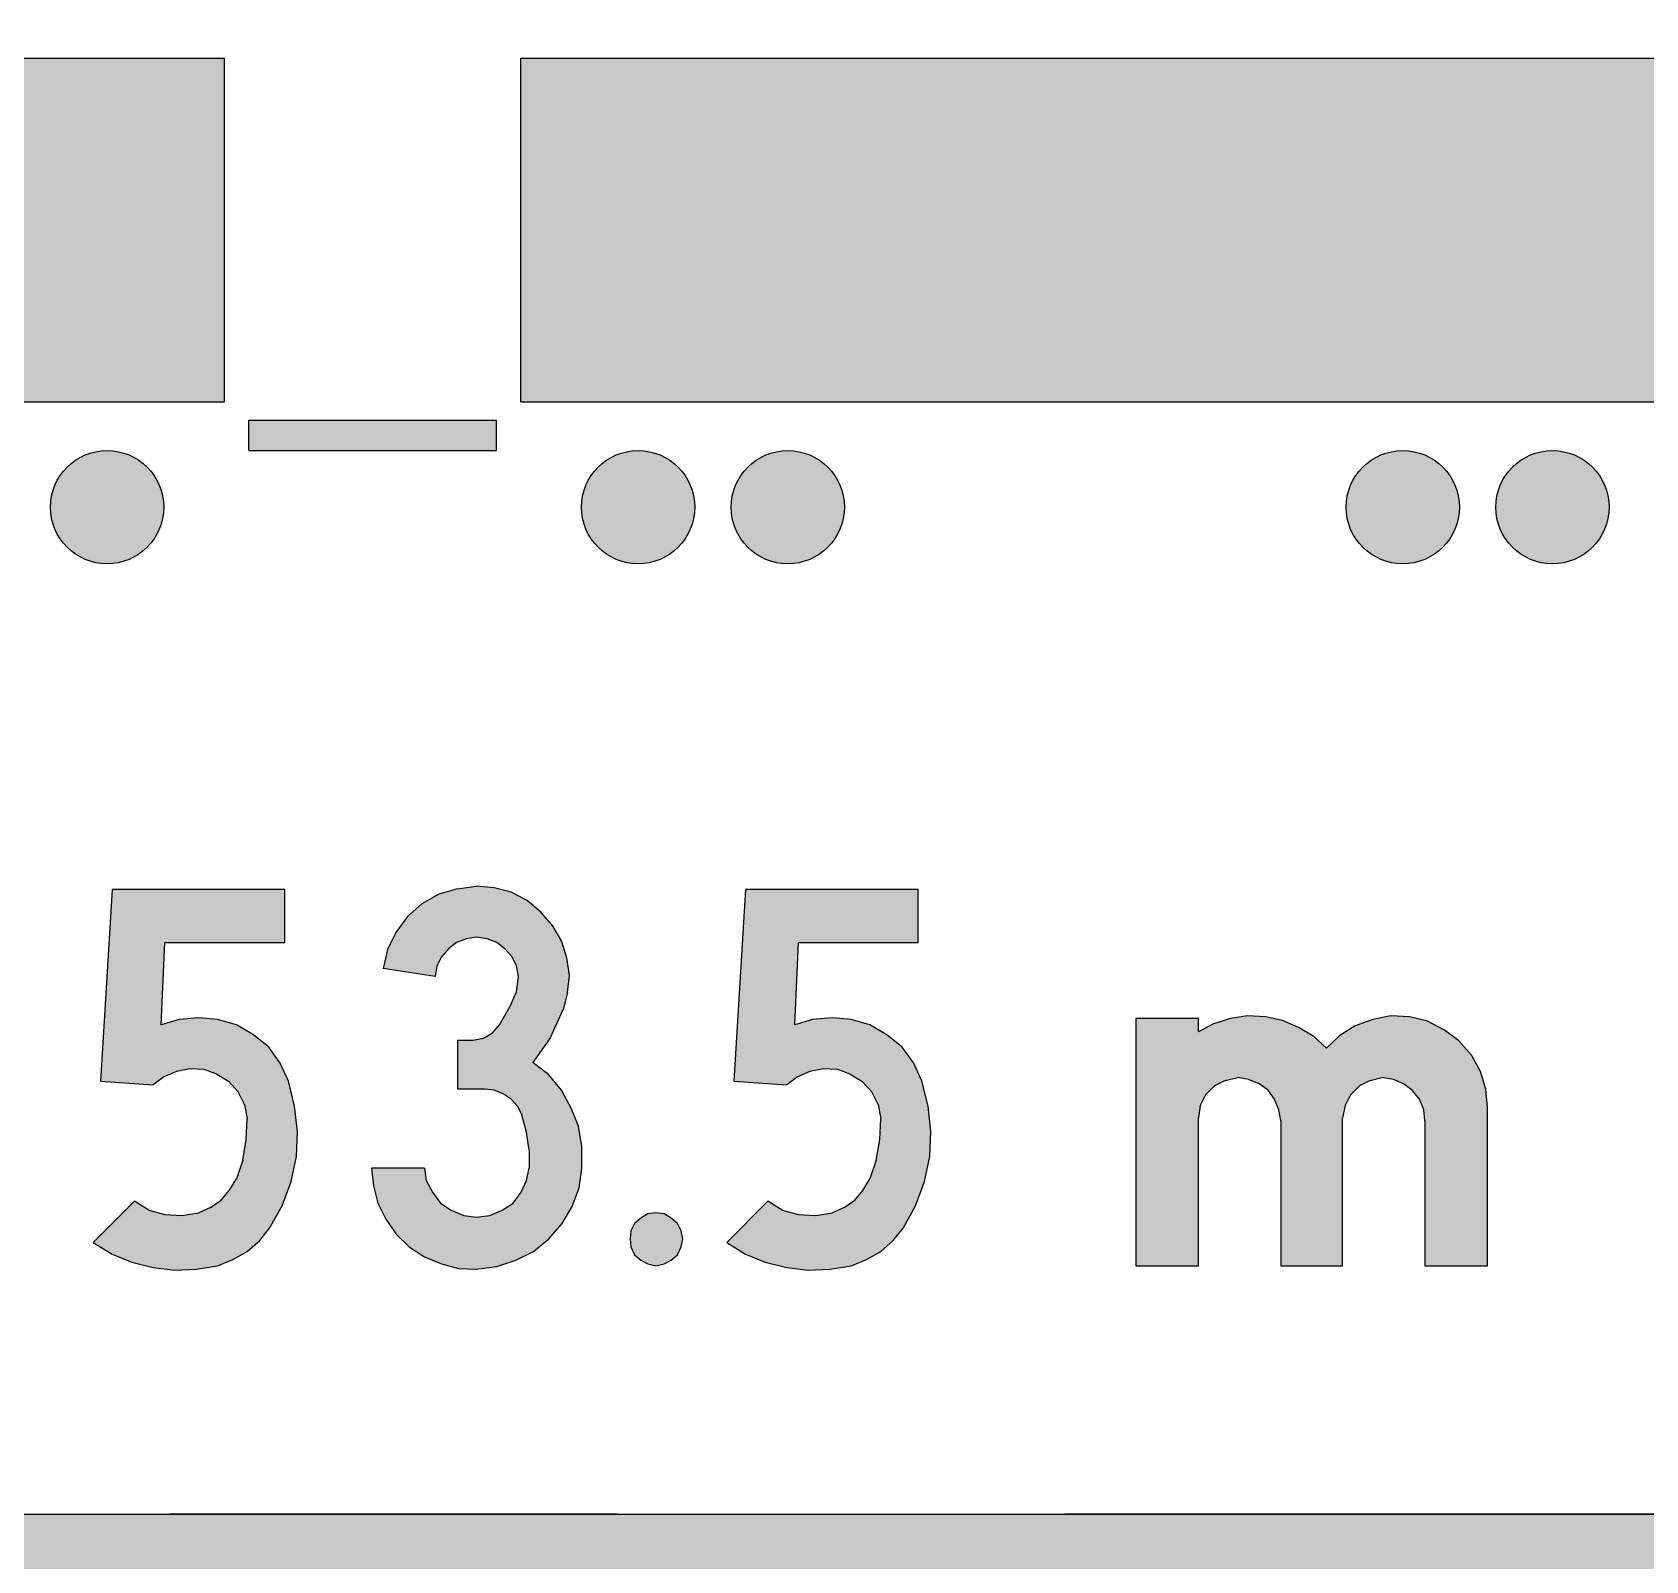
# Model space of a CAD drawing. Extents: x 269 to 415, y 134 to 266.
# Drawn here: x 317.55 to 363.33, y 193.33 to 236.69 of the extents above; entities that cross this region are included whole.
import ezdxf

# ---------------------------------------------------------------- set-up
doc = ezdxf.new("R2010")
doc.units = 0
doc.header["$MEASUREMENT"] = 0
doc.linetypes.add('CENTERX2', pattern=[101.60000000000001, 63.5, -12.7, 12.7, -12.7])
doc.layers.add('L25', color=1, linetype='CONTINUOUS')
doc.layers.add('L35', color=3, linetype='CONTINUOUS')

msp = doc.modelspace()

# ---------------------------------------------------------------- hatches: boundary and pattern name
at = {"layer": 'L25', "linetype": 'CENTERX2'}
h = msp.add_hatch(color=256, dxfattribs=at)
edge = h.paths.add_edge_path(flags=16)
edge.add_line((282.0138630274243, 261.4508701478531), (402.013869694091, 261.450870147853))
edge.add_arc((402.013869694091, 253.117537147853), 8.333333000000039, 3.979039320256561e-13, 90, ccw=False)
edge.add_line((410.347202694091, 253.1175371478531), (410.347229694091, 194.6508504811863))
edge.add_line((410.347229694091, 194.6508504811863), (273.6805300274243, 194.6508504811865))
edge.add_line((273.6805300274243, 194.6508504811865), (273.6805300274243, 253.1175371478531))
edge.add_arc((282.0138630274243, 253.1175371478531), 8.333332999999982, 90, 180, ccw=False)
edge = h.paths.add_edge_path()
edge.add_line((282.0138630274243, 264.7842001478531), (402.013869694091, 264.784200147853))
edge.add_arc((402.013869694091, 253.117537147853), 11.66666300000003, 2.8421709430404007e-13, 90, ccw=False)
edge.add_line((413.680532694091, 253.1175371478531), (413.6805326940911, 157.5175304811864))
edge.add_arc((402.0138696940911, 157.5175304811864), 11.66666299999997, -90.00000000000028, 0, ccw=False)
edge.add_line((402.0138696940911, 145.8508674811864), (282.0138630274243, 145.8508674811864))
edge.add_arc((282.0138630274243, 157.5175304811864), 11.66666300000003, 180.0000000000001, 270, ccw=False)
edge.add_line((270.3472000274243, 157.5175304811864), (270.3472000274243, 253.1175371478531))
edge.add_arc((282.0138630274242, 253.1175371478531), 11.66666299999991, 89.99999999999972, 180, ccw=False)
edge = h.paths.add_edge_path(flags=16)
edge.add_line((273.6805300274243, 191.3175504811864), (410.347229694091, 191.3175504811863))
edge.add_line((410.347229694091, 191.3175504811863), (410.347202694091, 157.5175304811864))
edge.add_arc((402.0138630372852, 157.5175371379922), 8.333339656808493, 270.0000457687909, 359.99995423120953, ccw=False)
edge.add_line((402.0138696940911, 149.1841974811864), (282.0138630274243, 149.1841974811864))
edge.add_arc((282.0138630274243, 157.5175304811864), 8.33333300000001, 180, 270, ccw=False)
edge.add_line((273.6805300274243, 157.5175304811864), (273.6805300274243, 191.3175504811864))
h = msp.add_hatch(color=256, dxfattribs=at)
edge = h.paths.add_edge_path()
edge.add_arc((401.6859629531456, 223.2170876159097), 1.607001651832441, 0, 360)
edge = h.paths.add_edge_path()
edge.add_arc((397.438887159017, 223.2170876159097), 1.607001651832441, 0, 360)
edge = h.paths.add_edge_path()
edge.add_arc((379.9914406534077, 223.2170876159097), 1.607001651832441, 0, 360)
edge = h.paths.add_edge_path()
edge.add_arc((375.744364859279, 223.2170876159097), 1.607001651832441, 0, 360)
edge = h.paths.add_edge_path()
edge.add_arc((319.6714857935542, 223.2170876159097), 1.607001651832441, 0, 360)
edge = h.paths.add_edge_path()
edge.add_arc((315.4244099994257, 223.2170876159097), 1.607001651832441, 0, 360)
edge = h.paths.add_edge_path()
edge.add_arc((360.6787243733499, 223.2170876159097), 1.607001651832441, 0, 360)
edge = h.paths.add_edge_path()
edge.add_arc((356.4316485792214, 223.2170876159097), 1.607001651832441, 0, 360)
edge = h.paths.add_edge_path()
edge.add_arc((338.984202073612, 223.2170876159097), 1.607001651832441, 0, 360)
edge = h.paths.add_edge_path()
edge.add_arc((334.7371262794834, 223.2170876159097), 1.607001651832441, 0, 360)
edge = h.paths.add_edge_path()
edge.add_arc((297.9769634938163, 223.2170876159097), 1.607001651832441, 0, 360)
edge = h.paths.add_edge_path()
edge.add_arc((293.7298876996877, 223.2170876159097), 1.607001651832441, 0, 360)
edge = h.paths.add_edge_path()
edge.add_arc((285.4079148598411, 223.2170876159097), 1.607001651832441, 0, 360)
h.paths.add_polyline_path([(371.7268607296979, 224.8240892677422), (371.7268607296979, 225.6849830097952), (364.696228502931, 225.6849830097952), (364.696228502931, 224.8240892677422)])
h.paths.add_polyline_path([(372.4155757233404, 226.2015192550271), (405.0147520890843, 226.2015192550271), (405.0147520890843, 235.9583149982955), (372.4155757233404, 235.9583149982955)])
h.paths.add_polyline_path([(287.9332031698635, 224.8240892677422), (287.9332031698635, 225.6849830097952), (291.8314339148056, 225.6849830097952), (291.8314339148056, 224.8240892677422)])
h.paths.add_polyline_path([(330.7196221499022, 224.8240892677422), (330.7196221499022, 225.6849830097952), (323.6889899231354, 225.6849830097952), (323.6889899231354, 224.8240892677422)])
h.paths.add_polyline_path([(331.4083371435448, 226.2015192550271), (364.0075135092886, 226.2015192550271), (364.0075135092886, 235.9583149982955), (331.4083371435448, 235.9583149982955)])
h.paths.add_polyline_path([(323.0002749294929, 226.2015192550271), (323.0002749294929, 235.9583149982955), (290.4010985637491, 235.9583149982955), (290.4010985637491, 226.2015192550271)])
edge = h.paths.add_edge_path(flags=16)
edge.add_arc((283.6084287113152, 230.1042375523344), 0.2869645806843644, 156, 269.9999999999999)
edge.add_line((283.6084287113152, 229.8172729716501), (286.1540227696205, 229.8172729716501))
edge.add_arc((286.1540227696205, 230.1042375523344), 0.2869645806843644, 269.9999999999999, 360)
edge.add_line((286.4409873503049, 230.1042375523344), (286.4409873503049, 231.9982037848512))
edge.add_arc((286.1540227696205, 231.9982037848512), 0.2869645806843644, 0, 89.99999999999987)
edge.add_line((286.1540227696205, 232.2851683655356), (284.4516768070375, 232.2851683655356))
edge.add_arc((284.4516768070375, 231.9982037848512), 0.2869645806843644, 89.99999999999993, 156)
edge.add_line((284.189521617849, 232.1149227950805), (283.3462735221267, 230.2209565625637))
edge = h.paths.add_edge_path()
edge.add_arc((281.4690418991191, 229.3911654911115), 0.5739291613687287, 299.9999999999999, 336)
edge.add_line((281.9933522774961, 229.157727470653), (283.5919238688451, 232.7481780505416))
edge.add_arc((284.1162342472222, 232.5147400300831), 0.5739291613687287, 89.99999999999989, 156, ccw=False)
edge.add_line((284.1162342472222, 233.0886691914519), (286.6705590148524, 233.0886691914519))
edge.add_arc((286.6705590148524, 232.5147400300831), 0.5739291613687287, 0, 90, ccw=False)
edge.add_line((287.2444881762211, 232.5147400300831), (287.2444881762211, 225.6849830097952))
edge.add_line((287.2444881762211, 225.6849830097952), (285.4079148598411, 225.6849830097952))
edge.add_arc((285.4079148598411, 223.2170876159097), 2.467895393885533, 90, 180)
edge.add_line((282.9400194659556, 223.2170876159097), (281.0460532334388, 223.2170876159097))
edge.add_arc((281.0460532334388, 223.7910167772785), 0.5739291613687287, 180, 270, ccw=False)
edge.add_line((280.4721240720701, 223.7910167772785), (280.4721240720701, 227.8215202478687))
edge.add_arc((281.0460532334388, 227.8215202478687), 0.5739291613687287, 120, 180, ccw=False)
edge.add_line((280.7590886527544, 228.3185574815868), (281.7560064798034, 228.8941282573934))
h = msp.add_hatch(color=256, dxfattribs=at)
h.paths.add_polyline_path([(319.2772630911346, 202.3593088277418), (319.8106630911346, 202.0291088277418), (320.3694630911345, 201.8005088277418), (320.9790630911345, 201.6481088277418), (321.5886630911345, 201.5719088277418), (322.1982630911345, 201.5973088277418), (322.8078630911345, 201.6989088277418), (323.2396630911346, 201.8767088277418), (323.6460630911346, 202.1053088277418), (324.0016630911346, 202.4101088277418), (324.2810630911346, 202.7657088277418), (324.6366630911346, 203.4007088277418), (324.8906630911346, 204.0865088277418), (325.0430630911346, 204.7977088277418), (325.0684630911346, 205.5089088277418), (324.9922630911345, 206.2201088277418), (324.8144630911346, 206.9313088277418), (324.5858630911346, 207.4393088277418), (324.2556630911346, 207.8965088277418), (323.8238630911346, 208.2521088277418), (323.3412630911346, 208.5315088277418), (322.8078630911345, 208.6839088277418), (322.2744630911346, 208.7347088277418), (321.7156630911346, 208.6839088277418), (321.2076630911346, 208.5315088277418), (321.3092630911345, 210.8683088277418), (324.7128630911346, 210.8683088277418), (324.7128630911346, 212.3669088277418), (319.8106630911346, 212.3669088277418), (319.4804630911345, 206.9313088277418), (320.9790630911345, 206.8297088277418), (321.2838630911345, 207.0583088277418), (321.6394630911345, 207.2107088277418), (322.0204630911346, 207.2869088277418), (322.4268630911346, 207.2615088277418), (322.7824630911346, 207.1345088277418), (323.1126630911346, 206.9313088277418), (323.3920630911346, 206.6265088277418), (323.5698630911346, 206.2709088277418), (323.6460630911346, 205.8645088277418), (323.6206630911346, 205.2803088277418), (323.5190630911346, 204.6961088277418), (323.3412630911346, 204.1627088277418), (323.1380630911345, 203.8325088277418), (322.9094630911346, 203.5531088277418), (322.6046630911346, 203.3499088277418), (322.2744630911346, 203.1975088277418), (321.7918630911346, 203.1213088277418), (321.3092630911345, 203.1467088277418), (320.8520630911346, 203.2737088277418), (320.4456630911346, 203.5277088277418)])
h.paths.add_polyline_path([(310.1492351969059, 201.6989088277418), (311.8510351969059, 201.6989088277418), (309.3872351969059, 207.2361088277418), (311.6224351969059, 212.3669088277418), (309.9206351969059, 212.3669088277418), (308.6506351969059, 209.1665088277418), (307.3552351969059, 212.3669088277418), (305.6534351969059, 212.3669088277418), (307.8886351969059, 207.2361088277418), (305.4502351969059, 201.6989088277418), (307.1520351969059, 201.6989088277418), (308.6506351969059, 205.3311088277418)])
h.paths.add_polyline_path([(297.0428351969059, 201.6989088277418), (299.4812351969059, 212.3669088277418), (301.2084351969059, 212.3669088277418), (303.6468351969059, 201.6989088277418), (302.1482351969059, 201.6989088277418), (301.4116351969059, 204.6961088277418), (299.2780351969059, 204.6961088277418), (298.5414351969059, 201.6989088277418)])
h.paths.add_polyline_path([(299.6082351969059, 206.1947088277418), (301.0814351969059, 206.1947088277418), (300.3448351969059, 209.3697088277418)], flags=16)
h.paths.add_polyline_path([(287.5940351969059, 201.6989088277418), (287.5940351969059, 212.3669088277418), (289.3212351969059, 212.3669088277418), (291.0230351969059, 206.4995088277418), (292.8264351969059, 212.3669088277418), (294.5282351969059, 212.3669088277418), (294.5282351969059, 201.6989088277418), (293.0296351969059, 201.6989088277418), (293.0296351969059, 207.6679088277418), (291.0230351969059, 201.6989088277418), (289.0926351969059, 207.6679088277418), (289.0926351969059, 201.6989088277418)])
h.paths.add_polyline_path([(337.2510339722801, 202.3593088277418), (337.7844339722802, 202.0291088277418), (338.3432339722801, 201.8005088277418), (338.9528339722801, 201.6481088277418), (339.5624339722801, 201.5719088277418), (340.1720339722801, 201.5973088277418), (340.7816339722801, 201.6989088277418), (341.2134339722801, 201.8767088277418), (341.6198339722802, 202.1053088277418), (341.9754339722801, 202.4101088277418), (342.2548339722802, 202.7657088277418), (342.6104339722801, 203.4007088277418), (342.8644339722802, 204.0865088277418), (343.0168339722802, 204.7977088277418), (343.0422339722801, 205.5089088277418), (342.9660339722801, 206.2201088277418), (342.7882339722802, 206.9313088277418), (342.5596339722802, 207.4393088277418), (342.2294339722802, 207.8965088277418), (341.7976339722802, 208.2521088277418), (341.3150339722802, 208.5315088277418), (340.7816339722801, 208.6839088277418), (340.2482339722802, 208.7347088277418), (339.6894339722801, 208.6839088277418), (339.1814339722802, 208.5315088277418), (339.2830339722801, 210.8683088277418), (342.6866339722802, 210.8683088277418), (342.6866339722802, 212.3669088277418), (337.7844339722802, 212.3669088277418), (337.4542339722801, 206.9313088277418), (338.9528339722801, 206.8297088277418), (339.2576339722801, 207.0583088277418), (339.6132339722801, 207.2107088277418), (339.9942339722801, 207.2869088277418), (340.4006339722802, 207.2615088277418), (340.7562339722801, 207.1345088277418), (341.0864339722801, 206.9313088277418), (341.3658339722801, 206.6265088277418), (341.5436339722801, 206.2709088277418), (341.6198339722802, 205.8645088277418), (341.5944339722802, 205.2803088277418), (341.4928339722802, 204.6961088277418), (341.3150339722802, 204.1627088277418), (341.1118339722801, 203.8325088277418), (340.8832339722802, 203.5531088277418), (340.5784339722802, 203.3499088277418), (340.2482339722802, 203.1975088277418), (339.7656339722802, 203.1213088277418), (339.2830339722801, 203.1467088277418), (338.8258339722802, 203.2737088277418), (338.4194339722802, 203.5277088277418)])
h.paths.add_polyline_path([(335.2444339722801, 203.1975088277418), (335.0158339722801, 203.1721088277418), (334.8126339722801, 203.0451088277418), (334.6348339722801, 202.8927088277418), (334.5332339722802, 202.6895088277418), (334.5078339722802, 202.4609088277418), (334.5332339722802, 202.2323088277418), (334.6348339722801, 202.0037088277418), (334.8126339722801, 201.8513088277418), (335.0158339722801, 201.7497088277418), (335.2444339722801, 201.6989088277418), (335.4730339722802, 201.7497088277418), (335.6762339722802, 201.8513088277418), (335.8540339722801, 202.0037088277418), (335.9556339722802, 202.2323088277418), (336.0064339722801, 202.4609088277418), (335.9556339722802, 202.6895088277418), (335.8540339722801, 202.8927088277418), (335.6762339722802, 203.0451088277418), (335.4730339722802, 203.1721088277418)])
h.paths.add_polyline_path([(329.612477557251, 208.0997088277418), (329.612477557251, 206.7027088277418), (330.374477557251, 206.7027088277418), (330.653877557251, 206.6773088277418), (330.907877557251, 206.5757088277418), (331.136477557251, 206.4233088277418), (331.314277557251, 206.2201088277418), (331.441277557251, 205.9661088277418), (331.568277557251, 205.4835088277418), (331.644477557251, 204.9755088277418), (331.644477557251, 204.4675088277418), (331.568277557251, 204.1119088277418), (331.415877557251, 203.7817088277418), (331.187277557251, 203.4769088277418), (330.882477557251, 203.2737088277418), (330.526877557251, 203.1213088277418), (330.145877557251, 203.0705088277418), (329.790277557251, 203.1213088277418), (329.434677557251, 203.2737088277418), (329.129877557251, 203.4769088277418), (328.901277557251, 203.7817088277418), (328.723477557251, 204.1119088277418), (328.6726775572509, 204.4675088277418), (327.174077557251, 204.4675088277418), (327.224877557251, 203.9595088277418), (327.351877557251, 203.4769088277418), (327.580477557251, 203.0197088277418), (327.885277557251, 202.5879088277418), (328.240877557251, 202.2323088277418), (328.6726775572509, 201.9529088277418), (329.155277557251, 201.7497088277418), (329.637877557251, 201.6227088277418), (330.145877557251, 201.5973088277418), (330.730077557251, 201.6735088277418), (331.263477557251, 201.8513088277418), (331.771477557251, 202.1053088277418), (332.203277557251, 202.4609088277418), (332.584277557251, 202.8927088277418), (332.863677557251, 203.3753088277418), (333.066877557251, 203.9087088277418), (333.143077557251, 204.4675088277418), (333.143077557251, 205.0771088277418), (333.041477557251, 205.6613088277418), (332.838277557251, 206.1693088277418), (332.558877557251, 206.6773088277418), (332.203277557251, 207.1091088277418), (331.746077557251, 207.4647088277418), (332.254077557251, 208.1759088277418), (332.609677557251, 208.9633088277418), (332.736677557251, 209.4459088277418), (332.787477557251, 209.9285088277418), (332.711277557251, 210.4365088277418), (332.558877557251, 210.9191088277418), (332.304877557251, 211.3509088277418), (331.974677557251, 211.7319088277418), (331.593677557251, 212.0621088277418), (331.136477557251, 212.2907088277418), (330.653877557251, 212.4177088277418), (330.145877557251, 212.4685088277418), (329.612477557251, 212.3923088277418), (329.079077557251, 212.2399088277418), (328.596477557251, 211.9605088277418), (328.190077557251, 211.6049088277418), (327.859877557251, 211.1477088277418), (327.631277557251, 210.6651088277418), (327.504277557251, 210.1317088277418), (328.9774775572509, 209.9031088277418), (329.028277557251, 210.2079088277418), (329.155277557251, 210.4619088277418), (329.358477557251, 210.6905088277418), (329.587077557251, 210.8683088277418), (329.866477557251, 210.9699088277418), (330.145877557251, 211.0207088277418), (330.450677557251, 210.9699088277418), (330.730077557251, 210.8683088277418), (330.958677557251, 210.6905088277418), (331.161877557251, 210.4619088277418), (331.288877557251, 210.2079088277418), (331.339677557251, 209.9031088277418), (331.288877557251, 209.4713088277418), (331.111077557251, 209.0649088277418), (330.806277557251, 208.5315088277418), (330.603077557251, 208.3029088277418), (330.349077557251, 208.1505088277418), (330.044277557251, 208.0997088277418)])
h.paths.add_polyline_path([(348.8543193825403, 201.6989088277418), (350.6323193825402, 201.6989088277418), (350.6323193825402, 205.8899088277418), (350.6831193825403, 206.2455088277418), (350.8355193825403, 206.5503088277418), (351.0895193825402, 206.8043088277418), (351.3943193825402, 206.9567088277418), (351.7499193825403, 207.0329088277418), (352.0547193825403, 206.9821088277418), (352.3595193825403, 206.8551088277418), (352.6135193825402, 206.6773088277418), (352.7913193825402, 206.4233088277418), (352.9183193825402, 206.1185088277418), (352.9691193825403, 205.8137088277418), (352.9691193825403, 201.6989088277418), (354.7217193825402, 201.6989088277418), (354.7217193825402, 205.8899088277418), (354.7979193825403, 206.2455088277418), (354.9503193825402, 206.5503088277418), (355.2043193825402, 206.8043088277418), (355.5091193825402, 206.9567088277418), (355.8393193825402, 207.0329088277418), (356.1695193825402, 206.9821088277418), (356.4489193825402, 206.8551088277418), (356.7029193825402, 206.6773088277418), (356.9061193825402, 206.4233088277418), (357.0331193825402, 206.1185088277418), (357.0585193825402, 205.8137088277418), (357.0585193825402, 201.6989088277418), (358.8365193825402, 201.6989088277418), (358.8365193825402, 206.1947088277418), (358.7857193825403, 206.7027088277418), (358.6333193825402, 207.2107088277418), (358.3793193825402, 207.6679088277418), (358.0237193825402, 208.0743088277418), (357.6173193825402, 208.3791088277418), (357.1347193825403, 208.6331088277418), (356.6267193825403, 208.7601088277418), (356.0933193825402, 208.7855088277418), (355.5853193825402, 208.6839088277418), (355.0773193825402, 208.5061088277418), (354.6455193825402, 208.2267088277418), (354.2645193825402, 207.8711088277418), (353.9089193825403, 208.2013088277418), (353.4771193825403, 208.4553088277418), (353.0199193825403, 208.6585088277418), (352.5373193825403, 208.7601088277418), (352.0293193825403, 208.7855088277418), (351.5467193825402, 208.7093088277418), (351.0641193825402, 208.5569088277418), (350.6323193825402, 208.3283088277418), (350.6323193825402, 208.7093088277418), (348.8543193825403, 208.7093088277418)])
h.paths.add_polyline_path([(394.9829766774102, 204.2643088277418), (394.9829766774102, 205.3311088277418), (393.8145766774102, 205.3311088277418), (393.8145766774102, 206.8297088277418), (396.4815766774102, 206.8297088277418), (396.4815766774102, 204.2643088277418), (396.4307766774102, 203.7563088277418), (396.2783766774102, 203.2483088277418), (396.0243766774102, 202.7911088277418), (395.6941766774102, 202.3847088277418), (395.2877766774102, 202.0545088277418), (394.8305766774102, 201.8005088277418), (394.3225766774102, 201.6481088277418), (393.8145766774102, 201.5973088277418), (393.2811766774102, 201.6481088277418), (392.7731766774102, 201.8005088277418), (392.3159766774102, 202.0799088277418), (391.9095766774102, 202.4101088277418), (391.5793766774102, 202.8419088277418), (391.3507766774102, 203.2991088277418), (391.0205766774102, 204.3405088277418), (390.8173766774102, 205.4073088277418), (390.6903766774102, 206.4995088277418), (390.6903766774102, 207.5663088277418), (390.8173766774102, 208.6585088277418), (391.0205766774102, 209.7253088277418), (391.3507766774102, 210.7667088277418), (391.5793766774102, 211.2493088277418), (391.9095766774102, 211.6557088277418), (392.3159766774102, 212.0113088277418), (392.7731766774102, 212.2653088277418), (393.2811766774102, 212.4177088277418), (393.8145766774102, 212.4685088277418), (394.3225766774102, 212.4177088277418), (394.8305766774102, 212.2653088277418), (395.2877766774102, 212.0113088277418), (395.6941766774102, 211.6811088277418), (396.0243766774102, 211.2747088277418), (396.2783766774102, 210.8175088277418), (396.4307766774102, 210.3349088277418), (396.4815766774102, 209.8015088277418), (394.9829766774102, 209.8015088277418), (394.9575766774102, 210.0809088277418), (394.8559766774102, 210.3603088277418), (394.6781766774102, 210.5889088277418), (394.4495766774102, 210.7921088277418), (394.1955766774102, 210.9191088277418), (393.9161766774102, 210.9699088277418), (393.5351766774102, 210.9445088277418), (393.2049766774102, 210.8175088277418), (392.9255766774102, 210.5635088277418), (392.7477766774102, 210.2333088277418), (392.4683766774102, 209.3443088277418), (392.2905766774102, 208.4299088277418), (392.2143766774102, 207.4901088277418), (392.2143766774102, 206.5757088277418), (392.2905766774102, 205.6359088277418), (392.4683766774102, 204.7215088277418), (392.7477766774102, 203.8325088277418), (392.9001766774102, 203.5277088277418), (393.1541766774102, 203.2991088277418), (393.4589766774102, 203.1467088277418), (393.8145766774102, 203.0959088277418), (394.1193766774102, 203.1467088277418), (394.3987766774102, 203.2483088277418), (394.6273766774102, 203.4261088277418), (394.8305766774102, 203.6801088277418), (394.9321766774102, 203.9595088277418)])
h.paths.add_polyline_path([(382.1813766774102, 201.6989088277418), (382.1813766774102, 212.3669088277418), (383.6799766774102, 212.3669088277418), (386.4485766774102, 206.1947088277418), (386.4485766774102, 212.3669088277418), (387.9471766774102, 212.3669088277418), (387.9471766774102, 201.6989088277418), (386.7787766774102, 201.6989088277418), (383.6799766774102, 208.7347088277418), (383.6799766774102, 201.6989088277418)])
h.paths.add_polyline_path([(379.1079766774102, 203.5277088277418), (379.3873766774102, 204.6707088277418), (379.5397766774102, 205.8391088277418), (379.5905766774102, 207.0329088277418), (379.5397766774102, 208.2267088277418), (379.3873766774102, 209.3951088277418), (379.1079766774102, 210.5381088277418), (378.9047766774102, 211.0461088277418), (378.6253766774102, 211.4779088277418), (378.2443766774102, 211.8589088277418), (377.8125766774102, 212.1383088277418), (377.3299766774102, 212.3415088277418), (376.7965766774102, 212.4431088277418), (376.2885766774102, 212.4431088277418), (375.7551766774102, 212.3415088277418), (375.2725766774102, 212.1383088277418), (374.8407766774102, 211.8589088277418), (374.4597766774102, 211.4779088277418), (374.1803766774102, 211.0461088277418), (373.9771766774102, 210.5381088277418), (373.6977766774102, 209.3951088277418), (373.5453766774102, 208.2267088277418), (373.4945766774102, 207.0329088277418), (373.5453766774102, 205.8391088277418), (373.6977766774102, 204.6707088277418), (373.9771766774102, 203.5277088277418), (374.1803766774102, 203.0197088277418), (374.4597766774102, 202.5879088277418), (374.8407766774102, 202.2069088277418), (375.2725766774102, 201.9275088277418), (375.7551766774102, 201.7243088277418), (376.2885766774102, 201.6227088277418), (376.7965766774102, 201.6227088277418), (377.3299766774102, 201.7243088277418), (377.8125766774102, 201.9275088277418), (378.2443766774102, 202.2069088277418), (378.6253766774102, 202.5879088277418), (378.9047766774102, 203.0197088277418)])
h.paths.add_polyline_path([(377.7109766774102, 204.0103088277418), (377.9141766774102, 205.0009088277418), (378.0665766774102, 206.0169088277418), (378.0919766774102, 207.0329088277418), (378.0665766774102, 208.0489088277418), (377.9141766774102, 209.0649088277418), (377.7109766774102, 210.0809088277418), (377.5839766774102, 210.3603088277418), (377.4061766774102, 210.6143088277418), (377.1521766774102, 210.8175088277418), (376.8473766774102, 210.9445088277418), (376.5425766774102, 210.9699088277418), (376.2377766774102, 210.9445088277418), (375.9329766774102, 210.8175088277418), (375.6789766774102, 210.6143088277418), (375.4757766774102, 210.3603088277418), (375.3741766774102, 210.0809088277418), (375.1455766774102, 209.0649088277418), (375.0185766774102, 208.0489088277418), (374.9931766774102, 207.0329088277418), (375.0185766774102, 206.0169088277418), (375.1455766774102, 205.0009088277418), (375.3741766774102, 204.0103088277418), (375.4757766774102, 203.7055088277418), (375.6789766774102, 203.4515088277418), (375.9329766774102, 203.2483088277418), (376.2377766774102, 203.1467088277418), (376.5425766774102, 203.0959088277418), (376.8473766774102, 203.1467088277418), (377.1521766774102, 203.2483088277418), (377.4061766774102, 203.4515088277418), (377.5839766774102, 203.7055088277418)], flags=16)
h.paths.add_polyline_path([(366.5857766774102, 201.6989088277418), (366.5857766774102, 212.3669088277418), (368.0843766774102, 212.3669088277418), (368.0843766774102, 203.1975088277418), (371.9197766774102, 203.1975088277418), (371.9197766774102, 201.6989088277418)])

# ---------------------------------------------------------------- linework, layer by layer
msp.add_lwpolyline([(282.0138630274243, 261.4508701478531), (402.013869694091, 261.450870147853, -0.4142135623730936), (410.347202694091, 253.1175371478531), (410.347229694091, 194.6508504811863), (273.6805300274243, 194.6508504811865), (273.6805300274243, 253.1175371478531, -0.4142135623730958), (282.0138630274243, 261.4508701478531, -1.559095019978313)], format="xyb", dxfattribs=at)
at = {"layer": 'L35'}
for p, q in [((290.4010985637491, 235.9583149982955), (323.0002749294929, 235.9583149982955)), ((323.0002749294929, 226.2015192550271), (323.0002749294929, 235.9583149982955)), ((331.4083371435448, 226.2015192550271), (331.4083371435448, 235.9583149982955)), ((331.4083371435448, 235.9583149982955), (364.0075135092886, 235.9583149982955)), ((290.4010985637491, 226.2015192550271), (323.0002749294929, 226.2015192550271)), ((331.4083371435448, 226.2015192550271), (364.0075135092886, 226.2015192550271)), ((323.6889899231354, 225.6849830097952), (330.7196221499022, 225.6849830097952)), ((323.6889899231354, 224.8240892677422), (323.6889899231354, 225.6849830097952)), ((330.7196221499022, 224.8240892677422), (330.7196221499022, 225.6849830097952)), ((323.6889899231354, 224.8240892677422), (330.7196221499022, 224.8240892677422)), ((329.612477557251, 212.3923088277418), (330.145877557251, 212.4685088277418)), ((330.653877557251, 212.4177088277418), (330.145877557251, 212.4685088277418)), ((331.136477557251, 212.2907088277418), (330.653877557251, 212.4177088277418)), ((319.8106630911346, 212.3669088277418), (319.4804630911345, 206.9313088277418)), ((324.7128630911346, 212.3669088277418), (319.8106630911346, 212.3669088277418)), ((324.7128630911346, 210.8683088277418), (324.7128630911346, 212.3669088277418)), ((328.596477557251, 211.9605088277418), (328.190077557251, 211.6049088277418)), ((329.079077557251, 212.2399088277418), (328.596477557251, 211.9605088277418)), ((329.612477557251, 212.3923088277418), (329.079077557251, 212.2399088277418)), ((331.593677557251, 212.0621088277418), (331.136477557251, 212.2907088277418)), ((331.974677557251, 211.7319088277418), (331.593677557251, 212.0621088277418)), ((337.7844339722802, 212.3669088277418), (337.4542339722801, 206.9313088277418)), ((342.6866339722802, 212.3669088277418), (337.7844339722802, 212.3669088277418)), ((342.6866339722802, 210.8683088277418), (342.6866339722802, 212.3669088277418)), ((328.190077557251, 211.6049088277418), (327.859877557251, 211.1477088277418)), ((332.304877557251, 211.3509088277418), (331.974677557251, 211.7319088277418)), ((327.859877557251, 211.1477088277418), (327.631277557251, 210.6651088277418)), ((332.558877557251, 210.9191088277418), (332.304877557251, 211.3509088277418)), ((321.2076630911346, 208.5315088277418), (321.3092630911345, 210.8683088277418)), ((321.3092630911345, 210.8683088277418), (324.7128630911346, 210.8683088277418)), ((327.631277557251, 210.6651088277418), (327.504277557251, 210.1317088277418)), ((329.358477557251, 210.6905088277418), (329.155277557251, 210.4619088277418)), ((329.587077557251, 210.8683088277418), (329.358477557251, 210.6905088277418)), ((329.866477557251, 210.9699088277418), (329.587077557251, 210.8683088277418)), ((330.145877557251, 211.0207088277418), (329.866477557251, 210.9699088277418)), ((330.450677557251, 210.9699088277418), (330.145877557251, 211.0207088277418)), ((330.730077557251, 210.8683088277418), (330.450677557251, 210.9699088277418)), ((330.958677557251, 210.6905088277418), (330.730077557251, 210.8683088277418)), ((331.161877557251, 210.4619088277418), (330.958677557251, 210.6905088277418)), ((332.711277557251, 210.4365088277418), (332.558877557251, 210.9191088277418)), ((339.1814339722802, 208.5315088277418), (339.2830339722801, 210.8683088277418)), ((339.2830339722801, 210.8683088277418), (342.6866339722802, 210.8683088277418)), ((328.9774775572509, 209.9031088277418), (327.504277557251, 210.1317088277418)), ((329.028277557251, 210.2079088277418), (328.9774775572509, 209.9031088277418)), ((329.155277557251, 210.4619088277418), (329.028277557251, 210.2079088277418)), ((331.288877557251, 210.2079088277418), (331.161877557251, 210.4619088277418)), ((331.339677557251, 209.9031088277418), (331.288877557251, 210.2079088277418)), ((332.787477557251, 209.9285088277418), (332.711277557251, 210.4365088277418)), ((331.288877557251, 209.4713088277418), (331.339677557251, 209.9031088277418)), ((332.736677557251, 209.4459088277418), (332.787477557251, 209.9285088277418)), ((331.111077557251, 209.0649088277418), (331.288877557251, 209.4713088277418)), ((332.736677557251, 209.4459088277418), (332.609677557251, 208.9633088277418)), ((330.806277557251, 208.5315088277418), (331.111077557251, 209.0649088277418)), ((332.254077557251, 208.1759088277418), (332.609677557251, 208.9633088277418)), ((352.0293193825403, 208.7855088277418), (351.5467193825402, 208.7093088277418)), ((352.5373193825403, 208.7601088277418), (352.0293193825403, 208.7855088277418)), ((353.0199193825403, 208.6585088277418), (352.5373193825403, 208.7601088277418)), ((356.0933193825402, 208.7855088277418), (355.5853193825402, 208.6839088277418)), ((356.6267193825403, 208.7601088277418), (356.0933193825402, 208.7855088277418)), ((357.1347193825403, 208.6331088277418), (356.6267193825403, 208.7601088277418)), ((321.7156630911346, 208.6839088277418), (321.2076630911346, 208.5315088277418)), ((322.2744630911346, 208.7347088277418), (321.7156630911346, 208.6839088277418)), ((322.8078630911345, 208.6839088277418), (322.2744630911346, 208.7347088277418)), ((323.3412630911346, 208.5315088277418), (322.8078630911345, 208.6839088277418)), ((323.8238630911346, 208.2521088277418), (323.3412630911346, 208.5315088277418)), ((330.349077557251, 208.1505088277418), (330.603077557251, 208.3029088277418)), ((330.603077557251, 208.3029088277418), (330.806277557251, 208.5315088277418)), ((339.6894339722801, 208.6839088277418), (339.1814339722802, 208.5315088277418)), ((340.2482339722802, 208.7347088277418), (339.6894339722801, 208.6839088277418)), ((340.7816339722801, 208.6839088277418), (340.2482339722802, 208.7347088277418)), ((341.3150339722802, 208.5315088277418), (340.7816339722801, 208.6839088277418)), ((341.7976339722802, 208.2521088277418), (341.3150339722802, 208.5315088277418)), ((348.8543193825403, 208.7093088277418), (348.8543193825403, 201.6989088277418)), ((350.6323193825402, 208.7093088277418), (348.8543193825403, 208.7093088277418)), ((350.6323193825402, 208.3283088277418), (350.6323193825402, 208.7093088277418)), ((351.0641193825402, 208.5569088277418), (350.6323193825402, 208.3283088277418)), ((351.5467193825402, 208.7093088277418), (351.0641193825402, 208.5569088277418)), ((353.4771193825403, 208.4553088277418), (353.0199193825403, 208.6585088277418)), ((353.9089193825403, 208.2013088277418), (353.4771193825403, 208.4553088277418)), ((355.0773193825402, 208.5061088277418), (354.6455193825402, 208.2267088277418)), ((355.5853193825402, 208.6839088277418), (355.0773193825402, 208.5061088277418)), ((357.6173193825402, 208.3791088277418), (357.1347193825403, 208.6331088277418)), ((358.0237193825402, 208.0743088277418), (357.6173193825402, 208.3791088277418)), ((324.2556630911346, 207.8965088277418), (323.8238630911346, 208.2521088277418)), ((324.5858630911346, 207.4393088277418), (324.2556630911346, 207.8965088277418)), ((329.612477557251, 208.0997088277418), (330.044277557251, 208.0997088277418)), ((329.612477557251, 208.0997088277418), (329.612477557251, 206.7027088277418)), ((330.044277557251, 208.0997088277418), (330.349077557251, 208.1505088277418)), ((332.254077557251, 208.1759088277418), (331.746077557251, 207.4647088277418)), ((342.2294339722802, 207.8965088277418), (341.7976339722802, 208.2521088277418)), ((342.5596339722802, 207.4393088277418), (342.2294339722802, 207.8965088277418)), ((354.2645193825402, 207.8711088277418), (353.9089193825403, 208.2013088277418)), ((354.6455193825402, 208.2267088277418), (354.2645193825402, 207.8711088277418)), ((358.3793193825402, 207.6679088277418), (358.0237193825402, 208.0743088277418)), ((324.8144630911346, 206.9313088277418), (324.5858630911346, 207.4393088277418)), ((332.203277557251, 207.1091088277418), (331.746077557251, 207.4647088277418)), ((342.7882339722802, 206.9313088277418), (342.5596339722802, 207.4393088277418)), ((358.6333193825402, 207.2107088277418), (358.3793193825402, 207.6679088277418)), ((319.4804630911345, 206.9313088277418), (320.9790630911345, 206.8297088277418)), ((321.2838630911345, 207.0583088277418), (320.9790630911345, 206.8297088277418)), ((321.6394630911345, 207.2107088277418), (321.2838630911345, 207.0583088277418)), ((322.0204630911346, 207.2869088277418), (321.6394630911345, 207.2107088277418)), ((322.4268630911346, 207.2615088277418), (322.0204630911346, 207.2869088277418)), ((322.7824630911346, 207.1345088277418), (322.4268630911346, 207.2615088277418)), ((322.7824630911346, 207.1345088277418), (323.1126630911346, 206.9313088277418)), ((323.3920630911346, 206.6265088277418), (323.1126630911346, 206.9313088277418)), ((324.9922630911345, 206.2201088277418), (324.8144630911346, 206.9313088277418)), ((332.558877557251, 206.6773088277418), (332.203277557251, 207.1091088277418)), ((337.4542339722801, 206.9313088277418), (338.9528339722801, 206.8297088277418)), ((339.2576339722801, 207.0583088277418), (338.9528339722801, 206.8297088277418)), ((339.6132339722801, 207.2107088277418), (339.2576339722801, 207.0583088277418)), ((339.9942339722801, 207.2869088277418), (339.6132339722801, 207.2107088277418)), ((340.4006339722802, 207.2615088277418), (339.9942339722801, 207.2869088277418)), ((340.7562339722801, 207.1345088277418), (340.4006339722802, 207.2615088277418)), ((340.7562339722801, 207.1345088277418), (341.0864339722801, 206.9313088277418)), ((341.3658339722801, 206.6265088277418), (341.0864339722801, 206.9313088277418)), ((342.9660339722801, 206.2201088277418), (342.7882339722802, 206.9313088277418)), ((351.3943193825402, 206.9567088277418), (351.0895193825402, 206.8043088277418)), ((351.3943193825402, 206.9567088277418), (351.7499193825403, 207.0329088277418)), ((352.0547193825403, 206.9821088277418), (351.7499193825403, 207.0329088277418)), ((352.3595193825403, 206.8551088277418), (352.0547193825403, 206.9821088277418)), ((355.5091193825402, 206.9567088277418), (355.2043193825402, 206.8043088277418)), ((355.5091193825402, 206.9567088277418), (355.8393193825402, 207.0329088277418)), ((356.1695193825402, 206.9821088277418), (355.8393193825402, 207.0329088277418)), ((356.4489193825402, 206.8551088277418), (356.1695193825402, 206.9821088277418)), ((358.7857193825403, 206.7027088277418), (358.6333193825402, 207.2107088277418)), ((323.5698630911346, 206.2709088277418), (323.3920630911346, 206.6265088277418)), ((330.374477557251, 206.7027088277418), (329.612477557251, 206.7027088277418)), ((330.653877557251, 206.6773088277418), (330.374477557251, 206.7027088277418)), ((330.907877557251, 206.5757088277418), (330.653877557251, 206.6773088277418)), ((331.136477557251, 206.4233088277418), (330.907877557251, 206.5757088277418)), ((332.838277557251, 206.1693088277418), (332.558877557251, 206.6773088277418)), ((341.5436339722801, 206.2709088277418), (341.3658339722801, 206.6265088277418)), ((350.8355193825403, 206.5503088277418), (350.6831193825403, 206.2455088277418)), ((351.0895193825402, 206.8043088277418), (350.8355193825403, 206.5503088277418)), ((352.6135193825402, 206.6773088277418), (352.3595193825403, 206.8551088277418)), ((352.7913193825402, 206.4233088277418), (352.6135193825402, 206.6773088277418)), ((354.9503193825402, 206.5503088277418), (354.7979193825403, 206.2455088277418)), ((355.2043193825402, 206.8043088277418), (354.9503193825402, 206.5503088277418)), ((356.7029193825402, 206.6773088277418), (356.4489193825402, 206.8551088277418)), ((356.9061193825402, 206.4233088277418), (356.7029193825402, 206.6773088277418)), ((358.8365193825402, 206.1947088277418), (358.7857193825403, 206.7027088277418)), ((323.5698630911346, 206.2709088277418), (323.6460630911346, 205.8645088277418)), ((325.0684630911346, 205.5089088277418), (324.9922630911345, 206.2201088277418)), ((331.314277557251, 206.2201088277418), (331.136477557251, 206.4233088277418)), ((331.314277557251, 206.2201088277418), (331.441277557251, 205.9661088277418)), ((333.041477557251, 205.6613088277418), (332.838277557251, 206.1693088277418)), ((341.5436339722801, 206.2709088277418), (341.6198339722802, 205.8645088277418)), ((343.0422339722801, 205.5089088277418), (342.9660339722801, 206.2201088277418)), ((350.6831193825403, 206.2455088277418), (350.6323193825402, 205.8899088277418)), ((352.9183193825402, 206.1185088277418), (352.7913193825402, 206.4233088277418)), ((352.9691193825403, 205.8137088277418), (352.9183193825402, 206.1185088277418)), ((354.7979193825403, 206.2455088277418), (354.7217193825402, 205.8899088277418)), ((357.0331193825402, 206.1185088277418), (356.9061193825402, 206.4233088277418)), ((357.0585193825402, 205.8137088277418), (357.0331193825402, 206.1185088277418)), ((358.8365193825402, 201.6989088277418), (358.8365193825402, 206.1947088277418)), ((323.6206630911346, 205.2803088277418), (323.6460630911346, 205.8645088277418)), ((331.568277557251, 205.4835088277418), (331.441277557251, 205.9661088277418)), ((333.143077557251, 205.0771088277418), (333.041477557251, 205.6613088277418)), ((341.5944339722802, 205.2803088277418), (341.6198339722802, 205.8645088277418)), ((350.6323193825402, 201.6989088277418), (350.6323193825402, 205.8899088277418)), ((352.9691193825403, 205.8137088277418), (352.9691193825403, 201.6989088277418)), ((354.7217193825402, 201.6989088277418), (354.7217193825402, 205.8899088277418)), ((357.0585193825402, 205.8137088277418), (357.0585193825402, 201.6989088277418)), ((323.5190630911346, 204.6961088277418), (323.6206630911346, 205.2803088277418)), ((325.0430630911346, 204.7977088277418), (325.0684630911346, 205.5089088277418)), ((331.644477557251, 204.9755088277418), (331.568277557251, 205.4835088277418)), ((341.4928339722802, 204.6961088277418), (341.5944339722802, 205.2803088277418)), ((343.0168339722802, 204.7977088277418), (343.0422339722801, 205.5089088277418)), ((323.5190630911346, 204.6961088277418), (323.3412630911346, 204.1627088277418)), ((324.8906630911346, 204.0865088277418), (325.0430630911346, 204.7977088277418)), ((331.644477557251, 204.9755088277418), (331.644477557251, 204.4675088277418)), ((333.143077557251, 204.4675088277418), (333.143077557251, 205.0771088277418)), ((341.4928339722802, 204.6961088277418), (341.3150339722802, 204.1627088277418)), ((342.8644339722802, 204.0865088277418), (343.0168339722802, 204.7977088277418)), ((327.174077557251, 204.4675088277418), (327.224877557251, 203.9595088277418)), ((328.6726775572509, 204.4675088277418), (327.174077557251, 204.4675088277418)), ((328.6726775572509, 204.4675088277418), (328.723477557251, 204.1119088277418)), ((331.568277557251, 204.1119088277418), (331.644477557251, 204.4675088277418)), ((333.066877557251, 203.9087088277418), (333.143077557251, 204.4675088277418)), ((322.9094630911346, 203.5531088277418), (323.1380630911345, 203.8325088277418)), ((323.1380630911345, 203.8325088277418), (323.3412630911346, 204.1627088277418)), ((324.6366630911346, 203.4007088277418), (324.8906630911346, 204.0865088277418)), ((327.224877557251, 203.9595088277418), (327.351877557251, 203.4769088277418)), ((328.723477557251, 204.1119088277418), (328.901277557251, 203.7817088277418)), ((328.901277557251, 203.7817088277418), (329.129877557251, 203.4769088277418)), ((331.187277557251, 203.4769088277418), (331.415877557251, 203.7817088277418)), ((331.415877557251, 203.7817088277418), (331.568277557251, 204.1119088277418)), ((332.863677557251, 203.3753088277418), (333.066877557251, 203.9087088277418)), ((340.8832339722802, 203.5531088277418), (341.1118339722801, 203.8325088277418)), ((341.1118339722801, 203.8325088277418), (341.3150339722802, 204.1627088277418)), ((342.6104339722801, 203.4007088277418), (342.8644339722802, 204.0865088277418)), ((320.4456630911346, 203.5277088277418), (319.2772630911346, 202.3593088277418)), ((320.8520630911346, 203.2737088277418), (320.4456630911346, 203.5277088277418)), ((320.8520630911346, 203.2737088277418), (321.3092630911345, 203.1467088277418)), ((322.6046630911346, 203.3499088277418), (322.2744630911346, 203.1975088277418)), ((322.6046630911346, 203.3499088277418), (322.9094630911346, 203.5531088277418)), ((324.2810630911346, 202.7657088277418), (324.6366630911346, 203.4007088277418)), ((327.351877557251, 203.4769088277418), (327.580477557251, 203.0197088277418)), ((329.129877557251, 203.4769088277418), (329.434677557251, 203.2737088277418)), ((329.434677557251, 203.2737088277418), (329.790277557251, 203.1213088277418)), ((330.526877557251, 203.1213088277418), (330.882477557251, 203.2737088277418)), ((330.882477557251, 203.2737088277418), (331.187277557251, 203.4769088277418)), ((332.584277557251, 202.8927088277418), (332.863677557251, 203.3753088277418)), ((338.4194339722802, 203.5277088277418), (337.2510339722801, 202.3593088277418)), ((338.8258339722802, 203.2737088277418), (338.4194339722802, 203.5277088277418)), ((338.8258339722802, 203.2737088277418), (339.2830339722801, 203.1467088277418)), ((340.5784339722802, 203.3499088277418), (340.2482339722802, 203.1975088277418)), ((340.5784339722802, 203.3499088277418), (340.8832339722802, 203.5531088277418)), ((342.2548339722802, 202.7657088277418), (342.6104339722801, 203.4007088277418)), ((321.3092630911345, 203.1467088277418), (321.7918630911346, 203.1213088277418)), ((321.7918630911346, 203.1213088277418), (322.2744630911346, 203.1975088277418)), ((327.580477557251, 203.0197088277418), (327.885277557251, 202.5879088277418)), ((329.790277557251, 203.1213088277418), (330.145877557251, 203.0705088277418)), ((330.145877557251, 203.0705088277418), (330.526877557251, 203.1213088277418)), ((332.203277557251, 202.4609088277418), (332.584277557251, 202.8927088277418)), ((334.6348339722801, 202.8927088277418), (334.5332339722802, 202.6895088277418)), ((334.8126339722801, 203.0451088277418), (334.6348339722801, 202.8927088277418)), ((335.0158339722801, 203.1721088277418), (334.8126339722801, 203.0451088277418)), ((335.2444339722801, 203.1975088277418), (335.0158339722801, 203.1721088277418)), ((335.4730339722802, 203.1721088277418), (335.2444339722801, 203.1975088277418)), ((335.6762339722802, 203.0451088277418), (335.4730339722802, 203.1721088277418)), ((335.8540339722801, 202.8927088277418), (335.6762339722802, 203.0451088277418)), ((335.9556339722802, 202.6895088277418), (335.8540339722801, 202.8927088277418)), ((339.2830339722801, 203.1467088277418), (339.7656339722802, 203.1213088277418)), ((339.7656339722802, 203.1213088277418), (340.2482339722802, 203.1975088277418)), ((319.2772630911346, 202.3593088277418), (319.8106630911346, 202.0291088277418)), ((323.6460630911346, 202.1053088277418), (324.0016630911346, 202.4101088277418)), ((324.0016630911346, 202.4101088277418), (324.2810630911346, 202.7657088277418)), ((327.885277557251, 202.5879088277418), (328.240877557251, 202.2323088277418)), ((331.771477557251, 202.1053088277418), (332.203277557251, 202.4609088277418)), ((334.5332339722802, 202.6895088277418), (334.5078339722802, 202.4609088277418)), ((334.5078339722802, 202.4609088277418), (334.5332339722802, 202.2323088277418)), ((336.0064339722801, 202.4609088277418), (335.9556339722802, 202.6895088277418)), ((335.9556339722802, 202.2323088277418), (336.0064339722801, 202.4609088277418)), ((337.2510339722801, 202.3593088277418), (337.7844339722802, 202.0291088277418)), ((341.6198339722802, 202.1053088277418), (341.9754339722801, 202.4101088277418)), ((341.9754339722801, 202.4101088277418), (342.2548339722802, 202.7657088277418)), ((319.8106630911346, 202.0291088277418), (320.3694630911345, 201.8005088277418)), ((323.2396630911346, 201.8767088277418), (323.6460630911346, 202.1053088277418)), ((328.240877557251, 202.2323088277418), (328.6726775572509, 201.9529088277418)), ((328.6726775572509, 201.9529088277418), (329.155277557251, 201.7497088277418)), ((331.263477557251, 201.8513088277418), (331.771477557251, 202.1053088277418)), ((334.5332339722802, 202.2323088277418), (334.6348339722801, 202.0037088277418)), ((334.6348339722801, 202.0037088277418), (334.8126339722801, 201.8513088277418)), ((335.6762339722802, 201.8513088277418), (335.8540339722801, 202.0037088277418)), ((335.8540339722801, 202.0037088277418), (335.9556339722802, 202.2323088277418)), ((337.7844339722802, 202.0291088277418), (338.3432339722801, 201.8005088277418)), ((341.2134339722801, 201.8767088277418), (341.6198339722802, 202.1053088277418)), ((320.3694630911345, 201.8005088277418), (320.9790630911345, 201.6481088277418)), ((320.9790630911345, 201.6481088277418), (321.5886630911345, 201.5719088277418)), ((321.5886630911345, 201.5719088277418), (322.1982630911345, 201.5973088277418)), ((322.1982630911345, 201.5973088277418), (322.8078630911345, 201.6989088277418)), ((322.8078630911345, 201.6989088277418), (323.2396630911346, 201.8767088277418)), ((329.155277557251, 201.7497088277418), (329.637877557251, 201.6227088277418)), ((329.637877557251, 201.6227088277418), (330.145877557251, 201.5973088277418)), ((330.145877557251, 201.5973088277418), (330.730077557251, 201.6735088277418)), ((330.730077557251, 201.6735088277418), (331.263477557251, 201.8513088277418)), ((334.8126339722801, 201.8513088277418), (335.0158339722801, 201.7497088277418)), ((335.0158339722801, 201.7497088277418), (335.2444339722801, 201.6989088277418)), ((335.2444339722801, 201.6989088277418), (335.4730339722802, 201.7497088277418)), ((335.4730339722802, 201.7497088277418), (335.6762339722802, 201.8513088277418)), ((338.3432339722801, 201.8005088277418), (338.9528339722801, 201.6481088277418)), ((338.9528339722801, 201.6481088277418), (339.5624339722801, 201.5719088277418)), ((339.5624339722801, 201.5719088277418), (340.1720339722801, 201.5973088277418)), ((340.1720339722801, 201.5973088277418), (340.7816339722801, 201.6989088277418)), ((340.7816339722801, 201.6989088277418), (341.2134339722801, 201.8767088277418)), ((348.8543193825403, 201.6989088277418), (350.6323193825402, 201.6989088277418)), ((352.9691193825403, 201.6989088277418), (354.7217193825402, 201.6989088277418)), ((357.0585193825402, 201.6989088277418), (358.8365193825402, 201.6989088277418)), ((273.6805030274243, 194.6508504811864), (410.347229694091, 194.6508504811863))]:
    msp.add_line(p, q, dxfattribs=at)
for centre in [(319.6714857935542, 223.2170876159097), (334.7371262794834, 223.2170876159097), (338.984202073612, 223.2170876159097), (356.4316485792214, 223.2170876159097), (360.6787243733499, 223.2170876159097)]:
    msp.add_circle(centre, 1.607001651832441, dxfattribs=at)

doc.saveas('drawing.dxf')
